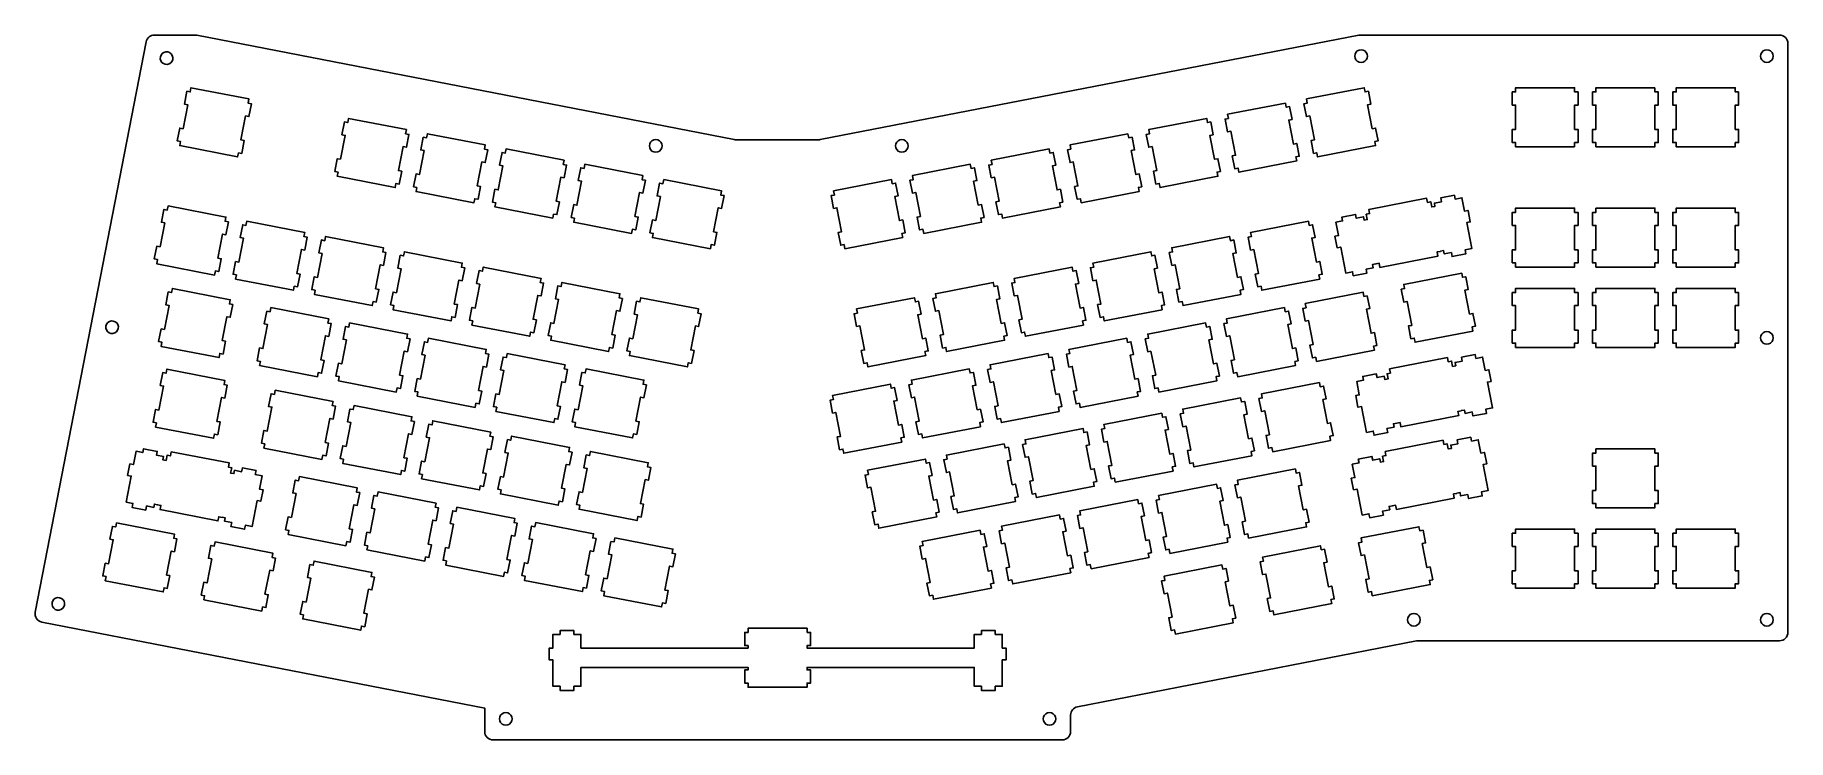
# Model space of a CAD drawing. Header units: millimetres. Extents: x -191 to 225, y 1 to 168.
import ezdxf

# ---------------------------------------------------------------- set-up
doc = ezdxf.new("R2010")
doc.units = ezdxf.units.MM
doc.layers.get('0').update_dxf_attribs({"linetype": 'CONTINUOUS'})

msp = doc.modelspace()

# ---------------------------------------------------------------- linework, layer by layer
for p, q in [((-161.18, 162.49), (-161.16, 162.96)), ((-161.05, 162.04), (-161.18, 162.49)), ((-161.16, 162.96), (-161, 163.4)), ((-161, 163.4), (-160.72, 163.77)), ((-160.72, 163.77), (-160.33, 164.03)), ((-160.33, 164.03), (-159.88, 164.16)), ((-159.88, 164.16), (-159.41, 164.14)), ((-159.41, 164.14), (-158.97, 163.98)), ((-158.97, 163.98), (-158.6, 163.69)), ((-158.6, 163.69), (-158.33, 163.3)), ((-158.22, 162.38), (-158.38, 161.94)), ((-158.33, 163.3), (-158.2, 162.85)), ((-158.2, 162.85), (-158.22, 162.38)), ((122.31, 163.15), (122.39, 163.62)), ((122.39, 162.69), (122.31, 163.15)), ((122.39, 163.62), (122.6, 164.04)), ((122.6, 162.27), (122.39, 162.69)), ((122.6, 164.04), (122.93, 164.37)), ((122.93, 161.94), (122.6, 162.27)), ((122.93, 164.37), (123.35, 164.58)), ((123.35, 164.58), (123.81, 164.65)), ((123.81, 164.65), (124.28, 164.58)), ((124.28, 164.58), (124.69, 164.37)), ((124.69, 164.37), (125.03, 164.04)), ((125.03, 162.27), (124.69, 161.94)), ((125.03, 164.04), (125.24, 163.62)), ((125.24, 162.69), (125.03, 162.27)), ((125.24, 163.62), (125.31, 163.15)), ((125.31, 163.15), (125.24, 162.69)), ((218.63, 163.15), (218.71, 163.62)), ((218.71, 162.69), (218.63, 163.15)), ((218.71, 163.62), (218.92, 164.04)), ((218.92, 162.27), (218.71, 162.69)), ((218.92, 164.04), (219.25, 164.37)), ((219.25, 161.94), (218.92, 162.27)), ((219.25, 164.37), (219.67, 164.58)), ((219.67, 164.58), (220.13, 164.65)), ((220.13, 164.65), (220.6, 164.58)), ((220.6, 164.58), (221.01, 164.37)), ((221.01, 164.37), (221.35, 164.04)), ((221.35, 162.27), (221.01, 161.94)), ((221.35, 164.04), (221.56, 163.62)), ((221.56, 162.69), (221.35, 162.27)), ((221.56, 163.62), (221.63, 163.15)), ((221.63, 163.15), (221.56, 162.69)), ((-160.79, 161.65), (-161.05, 162.04)), ((-160.42, 161.36), (-160.79, 161.65)), ((-159.98, 161.2), (-160.42, 161.36)), ((-159.51, 161.18), (-159.98, 161.2)), ((-159.06, 161.31), (-159.51, 161.18)), ((-158.67, 161.57), (-159.06, 161.31)), ((-158.38, 161.94), (-158.67, 161.57)), ((123.35, 161.73), (122.93, 161.94)), ((123.81, 161.65), (123.35, 161.73)), ((124.28, 161.73), (123.81, 161.65)), ((124.69, 161.94), (124.28, 161.73)), ((219.67, 161.73), (219.25, 161.94)), ((220.13, 161.65), (219.67, 161.73)), ((220.6, 161.73), (220.13, 161.65)), ((221.01, 161.94), (220.6, 161.73)), ((-173.92, 99.5), (-173.63, 99.87)), ((-173.63, 99.87), (-173.24, 100.13)), ((-173.24, 100.13), (-172.79, 100.26)), ((-172.79, 100.26), (-172.32, 100.25)), ((-171.88, 100.09), (-172.32, 100.25)), ((-171.88, 100.09), (-171.51, 99.8)), ((-174.1, 98.59), (-174.08, 99.06)), ((-173.97, 98.14), (-174.1, 98.59)), ((-174.08, 99.06), (-173.92, 99.5)), ((-173.71, 97.75), (-173.97, 98.14)), ((-173.34, 97.46), (-173.71, 97.75)), ((-172.9, 97.3), (-173.34, 97.46)), ((-172.43, 97.29), (-172.9, 97.3)), ((-171.98, 97.42), (-172.43, 97.29)), ((-171.59, 97.68), (-171.98, 97.42)), ((-171.3, 98.05), (-171.59, 97.68)), ((-171.51, 99.8), (-171.25, 99.41)), ((-171.14, 98.49), (-171.3, 98.05)), ((-171.25, 99.41), (-171.12, 98.96)), ((-171.12, 98.96), (-171.14, 98.49)), ((218.71, 96.7), (218.63, 96.24)), ((218.71, 95.78), (218.63, 96.24)), ((218.92, 97.12), (218.71, 96.7)), ((218.92, 95.36), (218.71, 95.78)), ((219.25, 97.45), (218.92, 97.12)), ((219.67, 97.67), (219.25, 97.45)), ((220.13, 97.74), (219.67, 97.67)), ((220.6, 97.67), (220.13, 97.74)), ((220.6, 97.67), (221.01, 97.45)), ((221.01, 97.45), (221.35, 97.12)), ((221.35, 97.12), (221.56, 96.7)), ((221.56, 95.78), (221.35, 95.36)), ((221.56, 96.7), (221.63, 96.24)), ((221.63, 96.24), (221.56, 95.78)), ((219.25, 95.03), (218.92, 95.36)), ((219.67, 94.81), (219.25, 95.03)), ((220.13, 94.74), (219.67, 94.81)), ((220.6, 94.81), (220.13, 94.74)), ((221.01, 95.03), (220.6, 94.81)), ((221.35, 95.36), (221.01, 95.03)), ((-186.85, 33.38), (-186.87, 32.91)), ((-186.85, 33.38), (-186.69, 33.82)), ((-186.69, 33.82), (-186.4, 34.19)), ((-186.4, 34.19), (-186.01, 34.45)), ((-186.01, 34.45), (-185.56, 34.58)), ((-185.09, 34.56), (-185.56, 34.58)), ((-185.09, 34.56), (-184.65, 34.4)), ((-184.65, 34.4), (-184.28, 34.12)), ((-184.28, 34.12), (-184.02, 33.73)), ((-184.02, 33.73), (-183.89, 33.28)), ((-186.74, 32.46), (-186.87, 32.91)), ((-186.47, 32.07), (-186.74, 32.46)), ((-186.1, 31.78), (-186.47, 32.07)), ((-185.66, 31.62), (-186.1, 31.78)), ((-185.19, 31.6), (-185.66, 31.62)), ((-184.74, 31.73), (-185.19, 31.6)), ((-184.35, 31.99), (-184.74, 31.73)), ((-184.06, 32.36), (-184.35, 31.99)), ((-183.9, 32.81), (-184.06, 32.36)), ((-183.89, 33.28), (-183.9, 32.81)), ((134.85, 29.33), (134.93, 29.79)), ((134.93, 28.86), (134.85, 29.33)), ((134.93, 29.79), (135.14, 30.21)), ((135.14, 30.21), (135.47, 30.54)), ((135.47, 30.54), (135.89, 30.75)), ((135.89, 30.75), (136.35, 30.83)), ((136.35, 30.83), (136.82, 30.75)), ((136.82, 30.75), (137.23, 30.54)), ((137.23, 30.54), (137.57, 30.21)), ((137.57, 30.21), (137.78, 29.79)), ((137.78, 29.79), (137.85, 29.33)), ((137.85, 29.33), (137.78, 28.86)), ((218.63, 29.33), (218.71, 29.79)), ((218.71, 28.86), (218.63, 29.33)), ((218.71, 29.79), (218.92, 30.21)), ((218.92, 30.21), (219.25, 30.54)), ((219.25, 30.54), (219.67, 30.75)), ((219.67, 30.75), (220.13, 30.83)), ((220.13, 30.83), (220.6, 30.75)), ((220.6, 30.75), (221.01, 30.54)), ((221.01, 30.54), (221.35, 30.21)), ((221.35, 30.21), (221.56, 29.79)), ((221.56, 29.79), (221.63, 29.33)), ((221.63, 29.33), (221.56, 28.86)), ((135.14, 28.45), (134.93, 28.86)), ((135.47, 28.11), (135.14, 28.45)), ((135.89, 27.9), (135.47, 28.11)), ((136.35, 27.83), (135.89, 27.9)), ((136.82, 27.9), (136.35, 27.83)), ((137.23, 28.11), (136.82, 27.9)), ((137.57, 28.45), (137.23, 28.11)), ((137.78, 28.86), (137.57, 28.45)), ((218.92, 28.45), (218.71, 28.86)), ((219.25, 28.11), (218.92, 28.45)), ((219.67, 27.9), (219.25, 28.11)), ((220.13, 27.83), (219.67, 27.9)), ((220.6, 27.9), (220.13, 27.83)), ((221.01, 28.11), (220.6, 27.9)), ((221.35, 28.45), (221.01, 28.11)), ((221.56, 28.86), (221.35, 28.45))]:
    msp.add_line(p, q)
msp.add_lwpolyline([(-152.84, 168.15, -0.048033), (-152.46, 168.12), (-24.96, 143.33, 0.048018), (-24.58, 143.3), (-4.91, 143.3, 0.047922), (-4.53, 143.33), (123.32, 168.12, -0.047906), (123.7, 168.15), (223.13, 168.15, -0.414214), (225.13, 166.15), (225.13, 26.33, -0.414214), (223.13, 24.33), (137.38, 24.33, 0.048033), (137, 24.29), (56.5, 8.64, 0.359037), (54.88, 6.68), (54.88, 2.78, -0.414214), (52.88, 0.78), (-82.18, 0.78, -0.414214), (-84.18, 2.78), (-84.18, 8.33), (-189.28, 28.76, -0.414214), (-190.86, 31.1), (-164.53, 166.54, -0.359037), (-162.57, 168.15)], format="xyb", close=True)
for points in [[(-161, 163.4), (-160.72, 163.77), (-160.33, 164.03), (-159.88, 164.16), (-159.41, 164.14), (-158.97, 163.98), (-158.6, 163.69), (-158.33, 163.3), (-158.2, 162.85), (-158.22, 162.38), (-158.38, 161.94), (-158.67, 161.57), (-159.06, 161.31), (-159.51, 161.18), (-159.98, 161.2), (-160.42, 161.36), (-160.79, 161.65), (-161.05, 162.04), (-161.18, 162.49), (-161.16, 162.96)], [(122.31, 163.15), (122.39, 163.62), (122.6, 164.04), (122.93, 164.37), (123.35, 164.58), (123.81, 164.65), (124.28, 164.58), (124.69, 164.37), (125.03, 164.04), (125.24, 163.62), (125.31, 163.15), (125.24, 162.69), (125.03, 162.27), (124.69, 161.94), (124.28, 161.73), (123.81, 161.65), (123.35, 161.73), (122.93, 161.94), (122.6, 162.27), (122.39, 162.69)], [(218.71, 163.62), (218.92, 164.04), (219.25, 164.37), (219.67, 164.58), (220.13, 164.65), (220.6, 164.58), (221.01, 164.37), (221.35, 164.04), (221.56, 163.62), (221.63, 163.15), (221.56, 162.69), (221.35, 162.27), (221.01, 161.94), (220.6, 161.73), (220.13, 161.65), (219.67, 161.73), (219.25, 161.94), (218.92, 162.27), (218.71, 162.69), (218.63, 163.15)], [(-142.63, 140.2), (-142.82, 139.22), (-156.56, 141.89), (-156.37, 142.87), (-157.16, 143.03), (-156.56, 146.07), (-155.78, 145.92), (-154.67, 151.61), (-155.46, 151.76), (-154.87, 154.81), (-154.08, 154.65), (-153.89, 155.64), (-140.15, 152.97), (-140.34, 151.98), (-139.55, 151.83), (-140.14, 148.79), (-140.93, 148.94), (-142.04, 143.25), (-141.25, 143.09), (-141.84, 140.05)], [(110.84, 152.97), (124.58, 155.64), (124.77, 154.65), (125.56, 154.81), (126.15, 151.76), (125.36, 151.61), (126.47, 145.92), (127.26, 146.07), (127.85, 143.03), (127.06, 142.87), (127.25, 141.89), (113.51, 139.22), (113.32, 140.2), (112.54, 140.05), (111.94, 143.09), (112.73, 143.25), (111.62, 148.94), (110.84, 148.79), (110.25, 151.83), (111.03, 151.98)], [(174.51, 141.63), (160.51, 141.63), (160.51, 142.63), (159.71, 142.63), (159.71, 145.73), (160.51, 145.73), (160.51, 151.53), (159.71, 151.53), (159.71, 154.63), (160.51, 154.63), (160.51, 155.63), (174.51, 155.63), (174.51, 154.63), (175.31, 154.63), (175.31, 151.53), (174.51, 151.53), (174.51, 145.73), (175.31, 145.73), (175.31, 142.63), (174.51, 142.63)], [(193.56, 155.63), (193.56, 154.63), (194.36, 154.63), (194.36, 151.53), (193.56, 151.53), (193.56, 145.73), (194.36, 145.73), (194.36, 142.63), (193.56, 142.63), (193.56, 141.63), (179.56, 141.63), (179.56, 142.63), (178.76, 142.63), (178.76, 145.73), (179.56, 145.73), (179.56, 151.53), (178.76, 151.53), (178.76, 154.63), (179.56, 154.63), (179.56, 155.63)], [(213.41, 154.63), (213.41, 151.53), (212.61, 151.53), (212.61, 145.73), (213.41, 145.73), (213.41, 142.63), (212.61, 142.63), (212.61, 141.63), (198.61, 141.63), (198.61, 142.63), (197.81, 142.63), (197.81, 145.73), (198.61, 145.73), (198.61, 151.53), (197.81, 151.53), (197.81, 154.63), (198.61, 154.63), (198.61, 155.63), (212.61, 155.63), (212.61, 154.63)], [(105.88, 152), (106.07, 151.02), (106.86, 151.17), (107.45, 148.13), (106.66, 147.98), (107.77, 142.28), (108.56, 142.44), (109.15, 139.39), (108.36, 139.24), (108.55, 138.26), (94.81, 135.59), (94.62, 136.57), (93.84, 136.42), (93.24, 139.46), (94.03, 139.61), (92.92, 145.31), (92.14, 145.15), (91.55, 148.2), (92.33, 148.35), (92.14, 149.33)], [(-118.38, 138.65), (-117.27, 144.34), (-118.06, 144.49), (-117.47, 147.54), (-116.68, 147.38), (-116.49, 148.37), (-102.75, 145.7), (-102.94, 144.71), (-102.15, 144.56), (-102.74, 141.52), (-103.53, 141.67), (-104.64, 135.98), (-103.85, 135.82), (-104.44, 132.78), (-105.23, 132.93), (-105.42, 131.95), (-119.16, 134.62), (-118.97, 135.6), (-119.76, 135.76), (-119.16, 138.8)], [(88.75, 144.49), (87.96, 144.34), (89.07, 138.65), (89.86, 138.8), (90.45, 135.76), (89.66, 135.6), (89.85, 134.62), (76.11, 131.95), (75.92, 132.93), (75.14, 132.78), (74.54, 135.82), (75.33, 135.98), (74.22, 141.67), (73.44, 141.52), (72.85, 144.56), (73.63, 144.71), (73.44, 145.7), (87.18, 148.37), (87.37, 147.38), (88.16, 147.54)], [(-100.27, 131.97), (-101.06, 132.12), (-100.46, 135.17), (-99.68, 135.01), (-98.57, 140.71), (-99.36, 140.86), (-98.77, 143.9), (-97.98, 143.75), (-97.79, 144.73), (-84.05, 142.06), (-84.24, 141.08), (-83.45, 140.93), (-84.04, 137.88), (-84.83, 138.04), (-85.94, 132.34), (-85.15, 132.19), (-85.74, 129.15), (-86.53, 129.3), (-86.72, 128.32), (-100.46, 130.99)], [(-44.8, 140.95), (-45.02, 141.36), (-45.09, 141.83), (-45.02, 142.29), (-44.8, 142.71), (-44.47, 143.04), (-44.05, 143.25), (-43.59, 143.33), (-43.12, 143.25), (-42.71, 143.04), (-42.38, 142.71), (-42.16, 142.29), (-42.09, 141.83), (-42.16, 141.36), (-42.38, 140.95), (-42.71, 140.61), (-43.12, 140.4), (-43.59, 140.33), (-44.05, 140.4), (-44.47, 140.61)], [(16.26, 142.29), (16.33, 141.83), (16.26, 141.36), (16.04, 140.95), (15.71, 140.61), (15.29, 140.4), (14.83, 140.33), (14.37, 140.4), (13.95, 140.61), (13.62, 140.95), (13.4, 141.36), (13.33, 141.83), (13.4, 142.29), (13.62, 142.71), (13.95, 143.04), (14.37, 143.25), (14.83, 143.33), (15.29, 143.25), (15.71, 143.04), (16.04, 142.71)], [(68.48, 144.73), (68.67, 143.75), (69.46, 143.9), (70.05, 140.86), (69.26, 140.71), (70.37, 135.01), (71.16, 135.17), (71.75, 132.12), (70.96, 131.97), (71.15, 130.99), (57.41, 128.32), (57.22, 129.3), (56.44, 129.15), (55.84, 132.19), (56.63, 132.34), (55.52, 138.04), (54.74, 137.88), (54.15, 140.93), (54.93, 141.08), (54.74, 142.06)], [(-67.83, 125.66), (-68.02, 124.68), (-81.76, 127.35), (-81.57, 128.33), (-82.36, 128.49), (-81.76, 131.53), (-80.98, 131.38), (-79.87, 137.07), (-80.66, 137.22), (-80.07, 140.27), (-79.28, 140.11), (-79.09, 141.1), (-65.35, 138.43), (-65.54, 137.44), (-64.75, 137.29), (-65.34, 134.25), (-66.13, 134.4), (-67.24, 128.71), (-66.45, 128.55), (-67.04, 125.51)], [(-63.66, 124.85), (-63.06, 127.9), (-62.28, 127.74), (-61.17, 133.44), (-61.96, 133.59), (-61.37, 136.63), (-60.58, 136.48), (-60.39, 137.46), (-46.65, 134.79), (-46.84, 133.81), (-46.05, 133.66), (-46.64, 130.61), (-47.43, 130.77), (-48.54, 125.07), (-47.75, 124.92), (-48.34, 121.88), (-49.13, 122.03), (-49.32, 121.05), (-63.06, 123.72), (-62.87, 124.7)], [(32.97, 127.74), (33.76, 127.9), (34.35, 124.85), (33.56, 124.7), (33.75, 123.72), (20.01, 121.05), (19.82, 122.03), (19.04, 121.88), (18.44, 124.92), (19.23, 125.07), (18.12, 130.77), (17.34, 130.61), (16.75, 133.66), (17.53, 133.81), (17.34, 134.79), (31.08, 137.46), (31.27, 136.48), (32.06, 136.63), (32.65, 133.59), (31.86, 133.44)], [(53.05, 128.49), (52.26, 128.33), (52.45, 127.35), (38.71, 124.68), (38.52, 125.66), (37.74, 125.51), (37.14, 128.55), (37.93, 128.71), (36.82, 134.4), (36.04, 134.25), (35.45, 137.29), (36.23, 137.44), (36.04, 138.43), (49.78, 141.1), (49.97, 140.11), (50.76, 140.27), (51.35, 137.22), (50.56, 137.07), (51.67, 131.38), (52.46, 131.53)], [(-41.69, 133.83), (-27.95, 131.16), (-28.14, 130.17), (-27.35, 130.02), (-27.94, 126.98), (-28.73, 127.13), (-29.84, 121.44), (-29.05, 121.28), (-29.64, 118.24), (-30.43, 118.39), (-30.62, 117.41), (-44.36, 120.08), (-44.17, 121.06), (-44.96, 121.22), (-44.36, 124.26), (-43.58, 124.11), (-42.47, 129.8), (-43.26, 129.95), (-42.67, 133), (-41.88, 132.84)], [(15.05, 120.08), (1.31, 117.41), (1.12, 118.39), (0.34, 118.24), (-0.26, 121.29), (0.53, 121.44), (-0.58, 127.13), (-1.36, 126.98), (-1.95, 130.02), (-1.17, 130.17), (-1.36, 131.16), (12.38, 133.83), (12.57, 132.84), (13.36, 133), (13.95, 129.96), (13.16, 129.8), (14.27, 124.11), (15.06, 124.26), (15.65, 121.22), (14.86, 121.06)], [(145.97, 130.12), (146.15, 129.22), (147.74, 129.53), (148.36, 126.36), (149.22, 126.53), (149.75, 123.78), (148.89, 123.61), (150.09, 117.46), (148.49, 117.15), (148.68, 116.18), (145.44, 115.55), (145.25, 116.52), (143.56, 116.19), (143.41, 116.97), (142.65, 116.82), (142.65, 116.79), (141.87, 116.64), (142.06, 115.66), (128.31, 112.99), (128.12, 113.97), (127.34, 113.82), (127.33, 113.85), (126.57, 113.7), (126.72, 112.91), (125.03, 112.58), (125.22, 111.62), (121.98, 110.99), (121.79, 111.96), (120.2, 111.65), (119, 117.8), (118.14, 117.63), (117.61, 120.38), (118.47, 120.55), (117.85, 123.72), (119.44, 124.03), (119.27, 124.93), (122.51, 125.56), (122.68, 124.66), (124.38, 124.99), (124.53, 124.2), (125.29, 124.35), (125.05, 125.6), (125.83, 125.75), (125.64, 126.73), (139.38, 129.4), (139.58, 128.42), (140.36, 128.57), (140.6, 127.33), (141.36, 127.48), (141.21, 128.26), (142.91, 128.59), (142.73, 129.49)], [(-159.34, 127.59), (-145.6, 124.92), (-145.79, 123.93), (-145.01, 123.78), (-145.6, 120.74), (-146.38, 120.89), (-147.49, 115.2), (-146.7, 115.04), (-147.3, 112), (-148.08, 112.15), (-148.27, 111.17), (-162.01, 113.84), (-161.82, 114.82), (-162.61, 114.98), (-162.02, 118.02), (-161.23, 117.87), (-160.13, 123.56), (-160.91, 123.71), (-160.32, 126.76), (-159.53, 126.6)], [(159.71, 114.05), (159.71, 117.15), (160.51, 117.15), (160.51, 122.95), (159.71, 122.95), (159.71, 126.05), (160.51, 126.05), (160.51, 127.05), (174.51, 127.05), (174.51, 126.05), (175.31, 126.05), (175.31, 122.95), (174.51, 122.95), (174.51, 117.15), (175.31, 117.15), (175.31, 114.05), (174.51, 114.05), (174.51, 113.05), (160.51, 113.05), (160.51, 114.05)], [(179.56, 127.05), (193.56, 127.05), (193.56, 126.05), (194.36, 126.05), (194.36, 122.95), (193.56, 122.95), (193.56, 117.15), (194.36, 117.15), (194.36, 114.05), (193.56, 114.05), (193.56, 113.05), (179.56, 113.05), (179.56, 114.05), (178.76, 114.05), (178.76, 117.15), (179.56, 117.15), (179.56, 122.95), (178.76, 122.95), (178.76, 126.05), (179.56, 126.05)], [(198.61, 122.95), (197.81, 122.95), (197.81, 126.05), (198.61, 126.05), (198.61, 127.05), (212.61, 127.05), (212.61, 126.05), (213.41, 126.05), (213.41, 122.95), (212.61, 122.95), (212.61, 117.15), (213.41, 117.15), (213.41, 114.05), (212.61, 114.05), (212.61, 113.05), (198.61, 113.05), (198.61, 114.05), (197.81, 114.05), (197.81, 117.15), (198.61, 117.15)], [(-143.32, 114.39), (-142.53, 114.23), (-141.43, 119.93), (-142.21, 120.08), (-141.62, 123.12), (-140.83, 122.97), (-140.64, 123.95), (-126.9, 121.28), (-127.09, 120.3), (-126.31, 120.14), (-126.9, 117.1), (-127.68, 117.26), (-128.79, 111.56), (-128, 111.41), (-128.6, 108.37), (-129.38, 108.52), (-129.57, 107.54), (-143.31, 110.21), (-143.12, 111.19), (-143.91, 111.34)], [(98.38, 117.26), (97.59, 117.1), (97, 120.15), (97.78, 120.3), (97.59, 121.28), (111.33, 123.95), (111.53, 122.97), (112.31, 123.12), (112.9, 120.08), (112.12, 119.93), (113.22, 114.23), (114.01, 114.39), (114.6, 111.34), (113.82, 111.19), (114.01, 110.21), (100.26, 107.54), (100.07, 108.52), (99.29, 108.37), (98.7, 111.41), (99.48, 111.56)], [(-122.73, 116.29), (-123.51, 116.44), (-122.92, 119.49), (-122.13, 119.33), (-121.94, 120.32), (-108.2, 117.65), (-108.39, 116.66), (-107.61, 116.51), (-108.2, 113.47), (-108.98, 113.62), (-110.09, 107.93), (-109.3, 107.77), (-109.9, 104.73), (-110.68, 104.88), (-110.87, 103.9), (-124.61, 106.57), (-124.42, 107.55), (-125.21, 107.71), (-124.62, 110.75), (-123.83, 110.6)], [(-106.51, 104.07), (-105.92, 107.12), (-105.13, 106.96), (-104.03, 112.66), (-104.81, 112.81), (-104.22, 115.85), (-103.43, 115.7), (-103.24, 116.68), (-89.5, 114.01), (-89.69, 113.03), (-88.91, 112.88), (-89.5, 109.83), (-90.28, 109.99), (-91.39, 104.29), (-90.6, 104.14), (-91.2, 101.1), (-91.98, 101.25), (-92.17, 100.27), (-105.91, 102.94), (-105.72, 103.92)], [(74.72, 112.66), (75.82, 106.96), (76.61, 107.12), (77.2, 104.07), (76.42, 103.92), (76.61, 102.94), (62.86, 100.27), (62.67, 101.25), (61.89, 101.1), (61.3, 104.14), (62.08, 104.29), (60.98, 109.99), (60.19, 109.83), (59.6, 112.88), (60.38, 113.03), (60.19, 114.01), (73.93, 116.68), (74.13, 115.7), (74.91, 115.85), (75.5, 112.81)], [(78.89, 113.47), (78.3, 116.51), (79.08, 116.66), (78.89, 117.65), (92.63, 120.32), (92.83, 119.33), (93.61, 119.49), (94.2, 116.44), (93.42, 116.29), (94.52, 110.6), (95.31, 110.75), (95.9, 107.71), (95.12, 107.55), (95.31, 106.57), (81.56, 103.9), (81.37, 104.88), (80.59, 104.73), (80, 107.77), (80.78, 107.93), (79.68, 113.62)], [(-85.33, 109.02), (-86.11, 109.17), (-85.52, 112.22), (-84.73, 112.06), (-84.54, 113.05), (-70.8, 110.38), (-70.99, 109.39), (-70.21, 109.24), (-70.8, 106.2), (-71.58, 106.35), (-72.69, 100.66), (-71.9, 100.5), (-72.5, 97.46), (-73.28, 97.61), (-73.47, 96.63), (-87.21, 99.3), (-87.02, 100.28), (-87.81, 100.44), (-87.22, 103.48), (-86.43, 103.33)], [(42.6, 100.5), (43.38, 100.66), (42.28, 106.35), (41.49, 106.2), (40.9, 109.24), (41.68, 109.39), (41.49, 110.38), (55.23, 113.05), (55.43, 112.06), (56.21, 112.22), (56.8, 109.17), (56.02, 109.02), (57.12, 103.33), (57.91, 103.48), (58.5, 100.44), (57.72, 100.28), (57.91, 99.3), (44.16, 96.63), (43.97, 97.61), (43.19, 97.46)], [(-51.51, 105.61), (-52.1, 102.56), (-52.88, 102.72), (-53.99, 97.02), (-53.2, 96.87), (-53.8, 93.83), (-54.58, 93.98), (-54.77, 93), (-68.51, 95.67), (-68.32, 96.65), (-69.11, 96.8), (-68.52, 99.85), (-67.73, 99.69), (-66.63, 105.39), (-67.41, 105.54), (-66.82, 108.58), (-66.03, 108.43), (-65.84, 109.41), (-52.1, 106.74), (-52.29, 105.76)], [(38.42, 99.69), (39.21, 99.85), (39.8, 96.8), (39.02, 96.65), (39.21, 95.67), (25.46, 93), (25.27, 93.98), (24.49, 93.83), (23.9, 96.87), (24.68, 97.02), (23.58, 102.72), (22.79, 102.56), (22.2, 105.61), (22.98, 105.76), (22.79, 106.74), (36.53, 109.41), (36.73, 108.43), (37.51, 108.58), (38.1, 105.54), (37.32, 105.39)], [(133.36, 107.81), (134.14, 107.96), (133.95, 108.94), (147.7, 111.61), (147.89, 110.63), (148.67, 110.78), (149.26, 107.74), (148.48, 107.59), (149.58, 101.89), (150.37, 102.05), (150.96, 99), (150.18, 98.85), (150.37, 97.87), (136.62, 95.2), (136.43, 96.18), (135.65, 96.03), (135.06, 99.07), (135.84, 99.22), (134.73, 104.92), (133.95, 104.76)], [(-160.98, 98.41), (-160.19, 98.26), (-159.09, 103.95), (-159.87, 104.11), (-159.28, 107.15), (-158.49, 107), (-158.3, 107.98), (-144.56, 105.31), (-144.75, 104.32), (-143.97, 104.17), (-144.56, 101.13), (-145.34, 101.28), (-146.45, 95.59), (-145.66, 95.44), (-146.26, 92.39), (-147.04, 92.54), (-147.23, 91.56), (-160.97, 94.23), (-160.78, 95.22), (-161.57, 95.37)], [(-48.71, 101.9), (-48.12, 104.95), (-47.33, 104.79), (-47.14, 105.78), (-33.4, 103.11), (-33.59, 102.12), (-32.81, 101.97), (-33.4, 98.93), (-34.18, 99.08), (-35.29, 93.39), (-34.5, 93.23), (-35.1, 90.19), (-35.88, 90.34), (-36.07, 89.36), (-49.81, 92.03), (-49.62, 93.01), (-50.41, 93.17), (-49.82, 96.21), (-49.03, 96.06), (-47.93, 101.75)], [(4.09, 98.93), (3.5, 101.97), (4.28, 102.12), (4.09, 103.11), (17.83, 105.78), (18.03, 104.79), (18.81, 104.95), (19.4, 101.91), (18.62, 101.75), (19.72, 96.06), (20.51, 96.21), (21.1, 93.17), (20.32, 93.01), (20.51, 92.03), (6.76, 89.36), (6.57, 90.34), (5.79, 90.19), (5.2, 93.23), (5.98, 93.39), (4.88, 99.08)], [(125.3, 106.24), (125.89, 103.2), (125.1, 103.04), (126.21, 97.35), (127, 97.5), (127.59, 94.46), (126.8, 94.31), (126.99, 93.33), (113.25, 90.65), (113.06, 91.64), (112.27, 91.48), (111.68, 94.53), (112.47, 94.68), (111.36, 100.37), (110.57, 100.22), (109.98, 103.26), (110.77, 103.42), (110.58, 104.4), (124.32, 107.07), (124.51, 106.09)], [(159.71, 95), (159.71, 98.1), (160.51, 98.1), (160.51, 103.9), (159.71, 103.9), (159.71, 107), (160.51, 107), (160.51, 108), (174.51, 108), (174.51, 107), (175.31, 107), (175.31, 103.9), (174.51, 103.9), (174.51, 98.1), (175.31, 98.1), (175.31, 95), (174.51, 95), (174.51, 94), (160.51, 94), (160.51, 95)], [(179.56, 98.1), (179.56, 103.9), (178.76, 103.9), (178.76, 107), (179.56, 107), (179.56, 108), (193.56, 108), (193.56, 107), (194.36, 107), (194.36, 103.9), (193.56, 103.9), (193.56, 98.1), (194.36, 98.1), (194.36, 95), (193.56, 95), (193.56, 94), (179.56, 94), (179.56, 95), (178.76, 95), (178.76, 98.1)], [(212.61, 107), (213.41, 107), (213.41, 103.9), (212.61, 103.9), (212.61, 98.1), (213.41, 98.1), (213.41, 95), (212.61, 95), (212.61, 94), (198.61, 94), (198.61, 95), (197.81, 95), (197.81, 98.1), (198.61, 98.1), (198.61, 103.9), (197.81, 103.9), (197.81, 107), (198.61, 107), (198.61, 108), (212.61, 108)], [(-173.92, 99.5), (-173.63, 99.87), (-173.24, 100.13), (-172.79, 100.26), (-172.32, 100.25), (-171.88, 100.09), (-171.51, 99.8), (-171.25, 99.41), (-171.12, 98.96), (-171.14, 98.49), (-171.3, 98.05), (-171.59, 97.68), (-171.98, 97.42), (-172.43, 97.29), (-172.9, 97.3), (-173.34, 97.46), (-173.71, 97.75), (-173.97, 98.14), (-174.1, 98.59), (-174.08, 99.06)], [(-135.9, 102.6), (-135.12, 102.45), (-134.93, 103.43), (-121.19, 100.76), (-121.38, 99.78), (-120.59, 99.63), (-121.18, 96.59), (-121.97, 96.74), (-123.07, 91.04), (-122.29, 90.89), (-122.88, 87.85), (-123.67, 88), (-123.86, 87.02), (-137.6, 89.69), (-137.41, 90.67), (-138.19, 90.82), (-137.6, 93.87), (-136.82, 93.72), (-135.71, 99.41), (-136.49, 99.56)], [(108.1, 90.67), (108.29, 89.69), (94.55, 87.02), (94.36, 88), (93.57, 87.85), (92.98, 90.89), (93.77, 91.04), (92.66, 96.74), (91.87, 96.59), (91.28, 99.63), (92.07, 99.78), (91.88, 100.76), (105.62, 103.43), (105.81, 102.45), (106.6, 102.6), (107.19, 99.56), (106.4, 99.41), (107.51, 93.72), (108.3, 93.87), (108.89, 90.82)], [(-102.48, 92.95), (-103.27, 93.1), (-104.37, 87.41), (-103.59, 87.26), (-104.18, 84.21), (-104.97, 84.37), (-105.16, 83.39), (-118.9, 86.06), (-118.71, 87.04), (-119.49, 87.19), (-118.9, 90.23), (-118.12, 90.08), (-117.01, 95.77), (-117.79, 95.93), (-117.2, 98.97), (-116.42, 98.82), (-116.23, 99.8), (-102.49, 97.13), (-102.68, 96.15), (-101.89, 95.99)], [(-85.67, 83.77), (-84.89, 83.62), (-85.48, 80.58), (-86.27, 80.73), (-86.46, 79.75), (-100.2, 82.42), (-100.01, 83.4), (-100.79, 83.55), (-100.2, 86.6), (-99.42, 86.45), (-98.31, 92.14), (-99.09, 92.29), (-98.5, 95.33), (-97.72, 95.18), (-97.53, 96.16), (-83.79, 93.49), (-83.98, 92.51), (-83.19, 92.36), (-83.78, 89.32), (-84.57, 89.47)], [(54.48, 89.32), (53.88, 92.36), (54.67, 92.51), (54.48, 93.49), (68.22, 96.16), (68.41, 95.18), (69.2, 95.33), (69.79, 92.29), (69, 92.14), (70.11, 86.45), (70.9, 86.6), (71.49, 83.55), (70.7, 83.4), (70.89, 82.42), (57.15, 79.75), (56.96, 80.73), (56.17, 80.58), (55.58, 83.62), (56.37, 83.77), (55.26, 89.47)], [(73.96, 93.1), (73.18, 92.95), (72.58, 95.99), (73.37, 96.15), (73.18, 97.13), (86.92, 99.8), (87.11, 98.82), (87.9, 98.97), (88.49, 95.93), (87.7, 95.77), (88.81, 90.08), (89.6, 90.23), (90.19, 87.19), (89.4, 87.04), (89.59, 86.06), (75.85, 83.39), (75.66, 84.37), (74.87, 84.21), (74.28, 87.26), (75.07, 87.41)], [(219.25, 95.03), (218.92, 95.36), (218.71, 95.78), (218.63, 96.24), (218.71, 96.7), (218.92, 97.12), (219.25, 97.45), (219.67, 97.67), (220.13, 97.74), (220.6, 97.67), (221.01, 97.45), (221.35, 97.12), (221.56, 96.7), (221.63, 96.24), (221.56, 95.78), (221.35, 95.36), (221.01, 95.03), (220.6, 94.81), (220.13, 94.74), (219.67, 94.81)], [(-81.5, 82.96), (-80.72, 82.81), (-79.61, 88.5), (-80.39, 88.66), (-79.8, 91.7), (-79.02, 91.55), (-78.83, 92.53), (-65.09, 89.86), (-65.28, 88.88), (-64.49, 88.72), (-65.08, 85.68), (-65.87, 85.83), (-66.98, 80.14), (-66.19, 79.99), (-66.78, 76.94), (-67.57, 77.1), (-67.76, 76.12), (-81.5, 78.79), (-81.31, 79.77), (-82.09, 79.92)], [(52.19, 78.79), (38.45, 76.12), (38.26, 77.1), (37.47, 76.94), (36.88, 79.99), (37.67, 80.14), (36.56, 85.83), (35.78, 85.68), (35.18, 88.72), (35.97, 88.88), (35.78, 89.86), (49.52, 92.53), (49.71, 91.55), (50.5, 91.7), (51.09, 88.66), (50.3, 88.5), (51.41, 82.81), (52.2, 82.96), (52.79, 79.92), (52, 79.77)], [(153.29, 88.5), (154.15, 88.67), (154.68, 85.92), (153.82, 85.76), (155.02, 79.6), (153.42, 79.29), (153.61, 78.33), (150.37, 77.7), (150.18, 78.66), (148.49, 78.33), (148.34, 79.12), (147.58, 78.97), (147.58, 78.94), (146.8, 78.79), (146.99, 77.81), (133.25, 75.14), (133.06, 76.12), (132.27, 75.96), (132.27, 75.99), (131.5, 75.85), (131.66, 75.06), (129.96, 74.73), (130.15, 73.77), (126.91, 73.14), (126.72, 74.1), (125.13, 73.79), (123.93, 79.95), (123.07, 79.78), (122.54, 82.53), (123.4, 82.69), (122.78, 85.87), (124.38, 86.18), (124.2, 87.08), (127.44, 87.71), (127.62, 86.81), (129.31, 87.13), (129.46, 86.35), (130.22, 86.5), (129.98, 87.74), (130.77, 87.9), (130.58, 88.88), (144.32, 91.55), (144.51, 90.57), (145.29, 90.72), (145.54, 89.47), (146.3, 89.62), (146.15, 90.41), (147.84, 90.74), (147.66, 91.64), (150.9, 92.27), (151.08, 91.37), (152.67, 91.68)], [(-161.17, 84.95), (-160.58, 87.99), (-159.79, 87.84), (-159.6, 88.82), (-145.86, 86.15), (-146.05, 85.17), (-145.26, 85.02), (-145.85, 81.97), (-146.64, 82.13), (-147.75, 76.43), (-146.96, 76.28), (-147.55, 73.24), (-148.34, 73.39), (-148.53, 72.41), (-162.27, 75.08), (-162.08, 76.06), (-162.87, 76.21), (-162.27, 79.26), (-161.49, 79.1), (-160.38, 84.8)], [(-61.7, 85.02), (-61.1, 88.06), (-60.32, 87.91), (-60.13, 88.89), (-46.39, 86.22), (-46.58, 85.24), (-45.79, 85.09), (-46.38, 82.05), (-47.17, 82.2), (-48.28, 76.5), (-47.49, 76.35), (-48.08, 73.31), (-48.87, 73.46), (-49.06, 72.48), (-62.8, 75.15), (-62.61, 76.13), (-63.39, 76.28), (-62.8, 79.33), (-62.02, 79.18), (-60.91, 84.87)], [(33.5, 79.33), (34.09, 76.29), (33.3, 76.13), (33.49, 75.15), (19.75, 72.48), (19.56, 73.46), (18.77, 73.31), (18.18, 76.35), (18.97, 76.5), (17.86, 82.2), (17.08, 82.05), (16.48, 85.09), (17.27, 85.24), (17.08, 86.22), (30.82, 88.89), (31.01, 87.91), (31.8, 88.06), (32.39, 85.02), (31.6, 84.87), (32.71, 79.18)], [(-120.15, 81.15), (-120.34, 80.17), (-119.55, 80.02), (-120.14, 76.98), (-120.93, 77.13), (-122.03, 71.44), (-121.25, 71.28), (-121.84, 68.24), (-122.63, 68.39), (-122.82, 67.41), (-136.56, 70.08), (-136.37, 71.06), (-137.15, 71.22), (-136.56, 74.26), (-135.78, 74.11), (-134.67, 79.8), (-135.46, 79.95), (-134.86, 83), (-134.08, 82.84), (-133.89, 83.82)], [(0.07, 69.67), (-0.52, 72.72), (0.27, 72.87), (-0.84, 78.56), (-1.62, 78.41), (-2.22, 81.45), (-1.43, 81.61), (-1.62, 82.59), (12.12, 85.26), (12.31, 84.28), (13.1, 84.43), (13.69, 81.39), (12.9, 81.23), (14.01, 75.54), (14.79, 75.69), (15.39, 72.65), (14.6, 72.5), (14.79, 71.52), (1.05, 68.85), (0.86, 69.83)], [(114.71, 81.62), (115.82, 75.92), (116.6, 76.08), (117.2, 73.03), (116.41, 72.88), (116.6, 71.9), (102.86, 69.23), (102.67, 70.21), (101.88, 70.06), (101.29, 73.1), (102.08, 73.25), (100.97, 78.95), (100.18, 78.79), (99.59, 81.84), (100.38, 81.99), (100.19, 82.97), (113.93, 85.64), (114.12, 84.66), (114.91, 84.81), (115.5, 81.77)], [(-117.67, 67.43), (-118.45, 67.58), (-117.86, 70.62), (-117.08, 70.47), (-115.97, 76.17), (-116.76, 76.32), (-116.16, 79.36), (-115.38, 79.21), (-115.19, 80.19), (-101.45, 77.52), (-101.64, 76.54), (-100.85, 76.38), (-101.44, 73.34), (-102.23, 73.49), (-103.33, 67.8), (-102.55, 67.65), (-103.14, 64.6), (-103.93, 64.76), (-104.12, 63.78), (-117.86, 66.45)], [(98.5, 69.4), (97.71, 69.25), (97.9, 68.27), (84.16, 65.59), (83.97, 66.57), (83.18, 66.42), (82.59, 69.47), (83.38, 69.62), (82.27, 75.31), (81.49, 75.16), (80.89, 78.2), (81.68, 78.35), (81.49, 79.34), (95.23, 82.01), (95.42, 81.03), (96.21, 81.18), (96.8, 78.14), (96.01, 77.98), (97.12, 72.29), (97.9, 72.44)], [(-98.38, 66.84), (-97.27, 72.53), (-98.06, 72.68), (-97.46, 75.73), (-96.68, 75.57), (-96.49, 76.56), (-82.75, 73.88), (-82.94, 72.9), (-82.15, 72.75), (-82.74, 69.71), (-83.53, 69.86), (-84.63, 64.17), (-83.85, 64.01), (-84.44, 60.97), (-85.23, 61.12), (-85.42, 60.14), (-99.16, 62.81), (-98.97, 63.79), (-99.75, 63.95), (-99.16, 66.99)], [(65.46, 61.96), (65.27, 62.94), (64.48, 62.79), (63.89, 65.83), (64.68, 65.98), (63.57, 71.68), (62.79, 71.52), (62.19, 74.57), (62.98, 74.72), (62.79, 75.7), (76.53, 78.37), (76.72, 77.39), (77.51, 77.54), (78.1, 74.5), (77.31, 74.35), (78.42, 68.65), (79.21, 68.81), (79.8, 65.76), (79.01, 65.61), (79.2, 64.63)], [(-80.46, 63.35), (-79.68, 63.2), (-78.57, 68.9), (-79.36, 69.05), (-78.76, 72.09), (-77.98, 71.94), (-77.79, 72.92), (-64.05, 70.25), (-64.24, 69.27), (-63.45, 69.11), (-64.04, 66.07), (-64.83, 66.22), (-65.93, 60.53), (-65.15, 60.38), (-65.74, 57.33), (-66.53, 57.49), (-66.72, 56.51), (-80.46, 59.18), (-80.27, 60.16), (-81.05, 60.31)], [(39.13, 71.1), (39.32, 70.12), (40.11, 70.27), (40.7, 67.23), (39.91, 67.08), (41.02, 61.38), (41.8, 61.54), (42.4, 58.49), (41.61, 58.34), (41.8, 57.36), (28.06, 54.69), (27.87, 55.67), (27.08, 55.52), (26.49, 58.56), (27.28, 58.71), (26.17, 64.41), (25.39, 64.25), (24.79, 67.3), (25.58, 67.45), (25.39, 68.43)], [(45.78, 59.15), (45.19, 62.2), (45.98, 62.35), (44.87, 68.04), (44.09, 67.89), (43.49, 70.93), (44.28, 71.08), (44.09, 72.07), (57.83, 74.74), (58.02, 73.76), (58.81, 73.91), (59.4, 70.87), (58.61, 70.71), (59.72, 65.02), (60.51, 65.17), (61.1, 62.13), (60.31, 61.98), (60.5, 61), (46.76, 58.32), (46.57, 59.3)], [(145.76, 59.18), (145.95, 58.2), (132.21, 55.53), (132.02, 56.51), (131.23, 56.35), (131.22, 56.38), (130.46, 56.24), (130.62, 55.45), (128.92, 55.12), (129.11, 54.16), (125.87, 53.53), (125.68, 54.49), (124.09, 54.18), (122.89, 60.34), (122.03, 60.17), (121.5, 62.92), (122.36, 63.09), (121.74, 66.26), (123.34, 66.57), (123.16, 67.47), (126.4, 68.1), (126.58, 67.2), (128.27, 67.53), (128.42, 66.74), (129.18, 66.89), (128.94, 68.13), (129.73, 68.29), (129.54, 69.27), (143.28, 71.94), (143.47, 70.96), (144.25, 71.11), (144.5, 69.87), (145.26, 70.01), (145.1, 70.8), (146.8, 71.13), (146.62, 72.03), (149.86, 72.66), (150.04, 71.76), (151.63, 72.07), (152.25, 68.9), (153.11, 69.06), (153.64, 66.31), (152.78, 66.15), (153.98, 59.99), (152.38, 59.68), (152.57, 58.72), (149.33, 58.09), (149.14, 59.05), (147.45, 58.72), (147.3, 59.51), (146.54, 59.36), (146.54, 59.33)], [(-158.56, 69.21), (-144.82, 66.54), (-145.01, 65.56), (-144.22, 65.41), (-144.47, 64.16), (-143.71, 64.01), (-143.55, 64.8), (-141.86, 64.47), (-141.68, 65.37), (-138.44, 64.74), (-138.62, 63.84), (-137.02, 63.53), (-137.64, 60.36), (-136.78, 60.19), (-137.32, 57.44), (-138.17, 57.61), (-139.37, 51.46), (-140.97, 51.77), (-141.15, 50.8), (-144.39, 51.43), (-144.21, 52.4), (-145.9, 52.72), (-145.75, 53.51), (-146.51, 53.66), (-146.51, 53.63), (-147.3, 53.78), (-147.49, 52.8), (-161.23, 55.47), (-161.04, 56.45), (-161.83, 56.61), (-161.82, 56.64), (-162.58, 56.78), (-162.73, 56), (-164.43, 56.33), (-164.61, 55.36), (-167.85, 55.99), (-167.67, 56.96), (-169.26, 57.27), (-168.07, 63.42), (-168.93, 63.59), (-168.39, 66.34), (-167.53, 66.17), (-166.92, 69.34), (-165.32, 69.03), (-165.14, 69.93), (-161.91, 69.3), (-162.08, 68.4), (-160.39, 68.07), (-160.54, 67.29), (-159.78, 67.14), (-159.54, 68.38), (-158.75, 68.23)], [(-46.13, 62.59), (-47.23, 56.9), (-46.45, 56.74), (-47.04, 53.7), (-47.83, 53.85), (-48.02, 52.87), (-61.76, 55.54), (-61.57, 56.52), (-62.35, 56.68), (-61.76, 59.72), (-60.98, 59.57), (-59.87, 65.26), (-60.65, 65.41), (-60.06, 68.46), (-59.28, 68.3), (-59.09, 69.29), (-45.35, 66.61), (-45.54, 65.63), (-44.75, 65.48), (-45.34, 62.44)], [(23.7, 54.86), (22.91, 54.71), (23.1, 53.73), (9.36, 51.05), (9.17, 52.03), (8.38, 51.88), (7.79, 54.93), (8.58, 55.08), (7.47, 60.77), (6.69, 60.62), (6.09, 63.66), (6.88, 63.81), (6.69, 64.8), (20.43, 67.47), (20.62, 66.49), (21.41, 66.64), (22, 63.6), (21.21, 63.44), (22.32, 57.75), (23.1, 57.9)], [(179.56, 60), (179.56, 65.8), (178.76, 65.8), (178.76, 68.9), (179.56, 68.9), (179.56, 69.9), (193.56, 69.9), (193.56, 68.9), (194.36, 68.9), (194.36, 65.8), (193.56, 65.8), (193.56, 60), (194.36, 60), (194.36, 56.9), (193.56, 56.9), (193.56, 55.9), (179.56, 55.9), (179.56, 56.9), (178.76, 56.9), (178.76, 60)], [(-130.06, 53.59), (-128.96, 59.28), (-129.74, 59.44), (-129.15, 62.48), (-128.36, 62.33), (-128.17, 63.31), (-114.43, 60.64), (-114.62, 59.65), (-113.84, 59.5), (-114.43, 56.46), (-115.21, 56.61), (-116.32, 50.92), (-115.53, 50.77), (-116.13, 47.72), (-116.91, 47.87), (-117.1, 46.89), (-130.84, 49.57), (-130.65, 50.55), (-131.44, 50.7), (-130.85, 53.74)], [(95.58, 52.58), (96.36, 52.74), (95.25, 58.43), (94.47, 58.28), (93.88, 61.32), (94.66, 61.47), (94.47, 62.45), (108.22, 65.12), (108.41, 64.14), (109.19, 64.3), (109.78, 61.25), (109, 61.1), (110.1, 55.41), (110.89, 55.56), (111.48, 52.52), (110.7, 52.36), (110.89, 51.38), (97.14, 48.71), (96.95, 49.69), (96.17, 49.54)], [(-111.95, 46.91), (-112.74, 47.06), (-112.15, 50.11), (-111.36, 49.95), (-110.26, 55.65), (-111.04, 55.8), (-110.45, 58.84), (-109.66, 58.69), (-109.47, 59.67), (-95.73, 57), (-95.92, 56.02), (-95.14, 55.87), (-95.73, 52.82), (-96.51, 52.98), (-97.62, 47.28), (-96.83, 47.13), (-97.43, 44.09), (-98.21, 44.24), (-98.4, 43.26), (-112.14, 45.93)], [(75.77, 58.82), (89.51, 61.49), (89.71, 60.51), (90.49, 60.66), (91.08, 57.62), (90.3, 57.47), (91.4, 51.77), (92.19, 51.92), (92.78, 48.88), (92, 48.73), (92.19, 47.75), (78.44, 45.08), (78.25, 46.06), (77.47, 45.9), (76.88, 48.95), (77.66, 49.1), (76.56, 54.79), (75.77, 54.64), (75.18, 57.68), (75.96, 57.84)], [(-92.34, 52.17), (-91.75, 55.21), (-90.96, 55.06), (-90.77, 56.04), (-77.03, 53.37), (-77.22, 52.38), (-76.44, 52.23), (-77.03, 49.19), (-77.81, 49.34), (-78.92, 43.65), (-78.13, 43.5), (-78.73, 40.45), (-79.51, 40.6), (-79.7, 39.62), (-93.44, 42.3), (-93.25, 43.28), (-94.04, 43.43), (-93.45, 46.47), (-92.66, 46.32), (-91.56, 52.01)], [(53.8, 50.35), (53.01, 50.2), (54.12, 44.5), (54.9, 44.65), (55.5, 41.61), (54.71, 41.46), (54.9, 40.48), (41.16, 37.81), (40.97, 38.79), (40.18, 38.63), (39.59, 41.68), (40.38, 41.83), (39.27, 47.52), (38.48, 47.37), (37.89, 50.41), (38.68, 50.57), (38.49, 51.55), (52.23, 54.22), (52.42, 53.24), (53.21, 53.39)], [(59.74, 41.44), (59.55, 42.42), (58.77, 42.27), (58.18, 45.31), (58.96, 45.47), (57.86, 51.16), (57.07, 51.01), (56.48, 54.05), (57.26, 54.2), (57.07, 55.18), (70.81, 57.86), (71.01, 56.87), (71.79, 57.03), (72.38, 53.98), (71.6, 53.83), (72.7, 48.14), (73.49, 48.29), (74.08, 45.25), (73.3, 45.09), (73.49, 44.11)], [(-174.22, 42.77), (-173.43, 42.61), (-172.33, 48.31), (-173.11, 48.46), (-172.52, 51.5), (-171.74, 51.35), (-171.55, 52.33), (-157.8, 49.66), (-157.99, 48.68), (-157.21, 48.53), (-157.8, 45.48), (-158.59, 45.64), (-159.69, 39.94), (-158.91, 39.79), (-159.5, 36.75), (-160.28, 36.9), (-160.47, 35.92), (-174.22, 38.59), (-174.03, 39.57), (-174.81, 39.72)], [(-60.03, 36.82), (-60.81, 36.97), (-61, 35.99), (-74.74, 38.66), (-74.55, 39.64), (-75.34, 39.79), (-74.75, 42.84), (-73.96, 42.68), (-72.86, 48.38), (-73.64, 48.53), (-73.05, 51.57), (-72.26, 51.42), (-72.07, 52.4), (-58.33, 49.73), (-58.52, 48.75), (-57.74, 48.6), (-58.33, 45.55), (-59.11, 45.71), (-60.22, 40.01), (-59.43, 39.86)], [(36.09, 36.84), (22.34, 34.17), (22.15, 35.15), (21.37, 35), (20.78, 38.04), (21.56, 38.2), (20.45, 43.89), (19.67, 43.74), (19.08, 46.78), (19.86, 46.93), (19.67, 47.91), (33.41, 50.59), (33.61, 49.6), (34.39, 49.76), (34.98, 46.71), (34.2, 46.56), (35.3, 40.87), (36.09, 41.02), (36.68, 37.98), (35.9, 37.82)], [(140.24, 41.86), (140.83, 38.81), (140.04, 38.66), (140.23, 37.68), (126.49, 35.01), (126.3, 35.99), (125.51, 35.84), (124.92, 38.88), (125.71, 39.03), (124.6, 44.73), (123.82, 44.57), (123.22, 47.62), (124.01, 47.77), (123.82, 48.75), (137.56, 51.42), (137.75, 50.44), (138.54, 50.59), (139.13, 47.55), (138.34, 47.4), (139.45, 41.7)], [(160.51, 40.95), (160.51, 46.75), (159.71, 46.75), (159.71, 49.85), (160.51, 49.85), (160.51, 50.85), (174.51, 50.85), (174.51, 49.85), (175.31, 49.85), (175.31, 46.75), (174.51, 46.75), (174.51, 40.95), (175.31, 40.95), (175.31, 37.85), (174.51, 37.85), (174.51, 36.85), (160.51, 36.85), (160.51, 37.85), (159.71, 37.85), (159.71, 40.95)], [(193.56, 46.75), (193.56, 40.95), (194.36, 40.95), (194.36, 37.85), (193.56, 37.85), (193.56, 36.85), (179.56, 36.85), (179.56, 37.85), (178.76, 37.85), (178.76, 40.95), (179.56, 40.95), (179.56, 46.75), (178.76, 46.75), (178.76, 49.85), (179.56, 49.85), (179.56, 50.85), (193.56, 50.85), (193.56, 49.85), (194.36, 49.85), (194.36, 46.75)], [(197.81, 49.85), (198.61, 49.85), (198.61, 50.85), (212.61, 50.85), (212.61, 49.85), (213.41, 49.85), (213.41, 46.75), (212.61, 46.75), (212.61, 40.95), (213.41, 40.95), (213.41, 37.85), (212.61, 37.85), (212.61, 36.85), (198.61, 36.85), (198.61, 37.85), (197.81, 37.85), (197.81, 40.95), (198.61, 40.95), (198.61, 46.75), (197.81, 46.75)], [(-150.84, 34.05), (-150.65, 35.03), (-151.44, 35.18), (-150.84, 38.22), (-150.06, 38.07), (-148.95, 43.76), (-149.74, 43.92), (-149.15, 46.96), (-148.36, 46.81), (-148.17, 47.79), (-134.43, 45.12), (-134.62, 44.13), (-133.83, 43.98), (-134.42, 40.94), (-135.21, 41.09), (-136.32, 35.4), (-135.53, 35.25), (-136.12, 32.2), (-136.91, 32.35), (-137.1, 31.37)], [(-54.23, 47.94), (-53.45, 47.79), (-53.26, 48.77), (-39.51, 46.1), (-39.71, 45.11), (-38.92, 44.96), (-39.51, 41.92), (-40.3, 42.07), (-41.4, 36.38), (-40.62, 36.23), (-41.21, 33.18), (-42, 33.33), (-42.19, 32.35), (-55.93, 35.03), (-55.74, 36.01), (-56.52, 36.16), (-55.93, 39.2), (-55.15, 39.05), (-54.04, 44.74), (-54.83, 44.9)], [(114.38, 45.9), (115.16, 46.05), (115.76, 43.01), (114.97, 42.86), (116.08, 37.16), (116.86, 37.31), (117.45, 34.27), (116.67, 34.12), (116.86, 33.14), (103.12, 30.47), (102.93, 31.45), (102.14, 31.29), (101.55, 34.34), (102.33, 34.49), (101.23, 40.18), (100.44, 40.03), (99.85, 43.07), (100.64, 43.23), (100.45, 44.21), (114.19, 46.88)], [(-127.16, 30.48), (-127.95, 30.64), (-127.36, 33.68), (-126.57, 33.53), (-125.46, 39.22), (-126.25, 39.37), (-125.66, 42.41), (-124.87, 42.26), (-124.68, 43.24), (-110.94, 40.57), (-111.13, 39.59), (-110.34, 39.44), (-110.93, 36.4), (-111.72, 36.55), (-112.83, 30.86), (-112.04, 30.7), (-112.63, 27.66), (-113.42, 27.81), (-113.61, 26.83), (-127.35, 29.5)], [(92.38, 38.46), (91.59, 38.31), (92.7, 32.62), (93.49, 32.77), (94.08, 29.73), (93.29, 29.57), (93.48, 28.59), (79.74, 25.92), (79.55, 26.9), (78.76, 26.75), (78.17, 29.79), (78.96, 29.95), (77.85, 35.64), (77.07, 35.49), (76.47, 38.53), (77.26, 38.68), (77.07, 39.66), (90.81, 42.34), (91, 41.35), (91.79, 41.51)], [(-184.65, 34.4), (-184.28, 34.12), (-184.02, 33.73), (-183.89, 33.28), (-183.9, 32.81), (-184.06, 32.36), (-184.35, 31.99), (-184.74, 31.73), (-185.19, 31.6), (-185.66, 31.62), (-186.1, 31.78), (-186.47, 32.07), (-186.74, 32.46), (-186.87, 32.91), (-186.85, 33.38), (-186.69, 33.82), (-186.4, 34.19), (-186.01, 34.45), (-185.56, 34.58), (-185.09, 34.56)], [(137.57, 28.45), (137.23, 28.11), (136.82, 27.9), (136.35, 27.83), (135.89, 27.9), (135.47, 28.11), (135.14, 28.45), (134.93, 28.86), (134.85, 29.33), (134.93, 29.79), (135.14, 30.21), (135.47, 30.54), (135.89, 30.75), (136.35, 30.83), (136.82, 30.75), (137.23, 30.54), (137.57, 30.21), (137.78, 29.79), (137.85, 29.33), (137.78, 28.86)], [(218.71, 29.79), (218.92, 30.21), (219.25, 30.54), (219.67, 30.75), (220.13, 30.83), (220.6, 30.75), (221.01, 30.54), (221.35, 30.21), (221.56, 29.79), (221.63, 29.33), (221.56, 28.86), (221.35, 28.45), (221.01, 28.11), (220.6, 27.9), (220.13, 27.83), (219.67, 27.9), (219.25, 28.11), (218.92, 28.45), (218.71, 28.86), (218.63, 29.33)], [(-7.65, 26.3), (-6.85, 26.3), (-6.85, 23.2), (-7.65, 23.2), (-7.65, 22.6), (32.02, 22.6), (32.02, 25.83), (33.7, 25.83), (33.7, 26.75), (37, 26.75), (37, 25.83), (38.67, 25.83), (38.67, 22.6), (39.55, 22.6), (39.55, 19.8), (38.67, 19.8), (38.67, 13.53), (37, 13.53), (37, 12.55), (33.7, 12.55), (33.7, 13.53), (32.02, 13.53), (32.02, 18), (-7.65, 18), (-7.65, 17.4), (-6.85, 17.4), (-6.85, 14.3), (-7.65, 14.3), (-7.65, 13.3), (-21.65, 13.3), (-21.65, 14.3), (-22.45, 14.3), (-22.45, 17.4), (-21.65, 17.4), (-21.65, 18), (-61.33, 18), (-61.33, 13.53), (-63, 13.53), (-63, 12.55), (-66.3, 12.55), (-66.3, 13.53), (-67.98, 13.53), (-67.98, 19.8), (-68.85, 19.8), (-68.85, 22.6), (-67.98, 22.6), (-67.98, 25.83), (-66.3, 25.83), (-66.3, 26.75), (-63, 26.75), (-63, 25.83), (-61.33, 25.83), (-61.33, 22.6), (-21.65, 22.6), (-21.65, 23.2), (-22.45, 23.2), (-22.45, 26.3), (-21.65, 26.3), (-21.65, 27.3), (-7.65, 27.3)], [(-80.4, 4.9), (-80.61, 5.31), (-80.68, 5.78), (-80.61, 6.24), (-80.4, 6.66), (-80.07, 6.99), (-79.65, 7.2), (-79.18, 7.28), (-78.72, 7.2), (-78.3, 6.99), (-77.97, 6.66), (-77.76, 6.24), (-77.68, 5.78), (-77.76, 5.31), (-77.97, 4.9), (-78.3, 4.56), (-78.72, 4.35), (-79.18, 4.28), (-79.65, 4.35), (-80.07, 4.56)], [(50.76, 4.56), (50.34, 4.35), (49.88, 4.28), (49.42, 4.35), (49, 4.56), (48.66, 4.9), (48.45, 5.31), (48.38, 5.78), (48.45, 6.24), (48.66, 6.66), (49, 6.99), (49.42, 7.2), (49.88, 7.28), (50.34, 7.2), (50.76, 6.99), (51.09, 6.66), (51.3, 6.24), (51.38, 5.78), (51.3, 5.31), (51.09, 4.9)]]:
    msp.add_lwpolyline(points, close=True)

doc.saveas('drawing.dxf')
